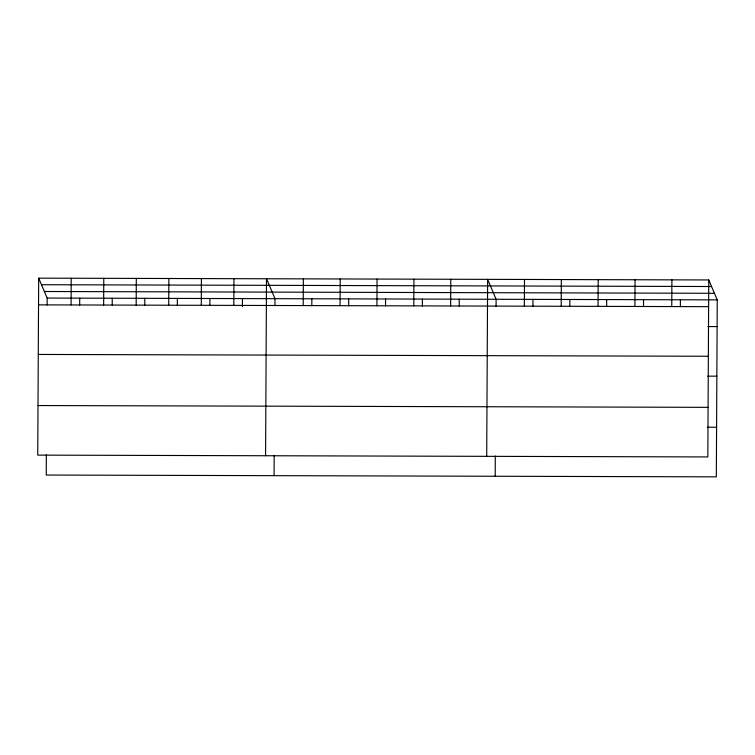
<?xml version="1.0" encoding="UTF-8"?>
<svg xmlns="http://www.w3.org/2000/svg" width="755" height="755" viewBox="0 0 755 755"><rect width="100%" height="100%" fill="white"/><g stroke="black" fill="none" stroke-linecap="round" stroke-linejoin="round"><path stroke-width="1.13" d="M38.675 278.151L37.75 455.123L707.831 456.935L708.756 279.954L38.675 278.151L47.169 298.065L47.131 305.039M46.348 454.765L46.244 475.046L716.325 476.849L717.25 299.877L708.756 279.954M71.083 304.945L71.225 278.236M79.681 305.124L79.709 298.159M103.633 305.039L103.775 278.321M112.221 305.209L112.259 298.244M136.174 305.124L136.315 278.416M144.771 305.303L144.809 298.329M168.724 305.209L168.865 278.501M177.321 305.388L177.359 298.423M201.274 305.303L201.415 278.586M209.862 305.473L209.899 298.508M233.814 305.388L233.956 278.67M242.402 306.728L242.449 298.593M265.581 455.737L266.506 278.765L274.999 298.678L274.962 305.652M274.065 475.659L274.178 455.378M303.217 305.577L303.359 278.859M311.815 305.747L311.853 298.782M340.071 305.671L340.212 278.963M348.668 305.85L348.706 298.876M376.924 305.775L377.066 279.057M385.522 305.945L385.56 298.98M413.787 305.869L413.919 279.161M422.375 306.049L422.413 299.074M450.641 305.973L450.782 279.256M459.229 306.143L459.266 299.178M486.701 456.331L487.636 279.359L496.12 299.273L496.082 306.247M495.195 476.254L495.299 455.973M524.347 306.171L524.489 279.454M532.945 306.341L532.973 299.376M561.201 306.266L561.342 279.558M569.798 306.445L569.836 299.48M598.054 306.37L598.196 279.652M606.652 306.539L606.69 299.575M634.908 306.464L635.049 279.756M643.505 306.643L643.543 299.678M671.761 306.568L671.903 279.85M680.359 306.738L680.397 299.773M41.478 284.72L711.559 286.523M44.366 291.496L714.447 293.299M47.169 298.065L717.25 299.877M38.533 304.86L708.624 306.662M707.897 326.556L717.108 326.585M38.279 354.444L708.36 356.256M707.633 376.15L716.854 376.169M38.014 405.539L708.096 407.341M707.369 427.236L716.58 427.264"/></g></svg>
